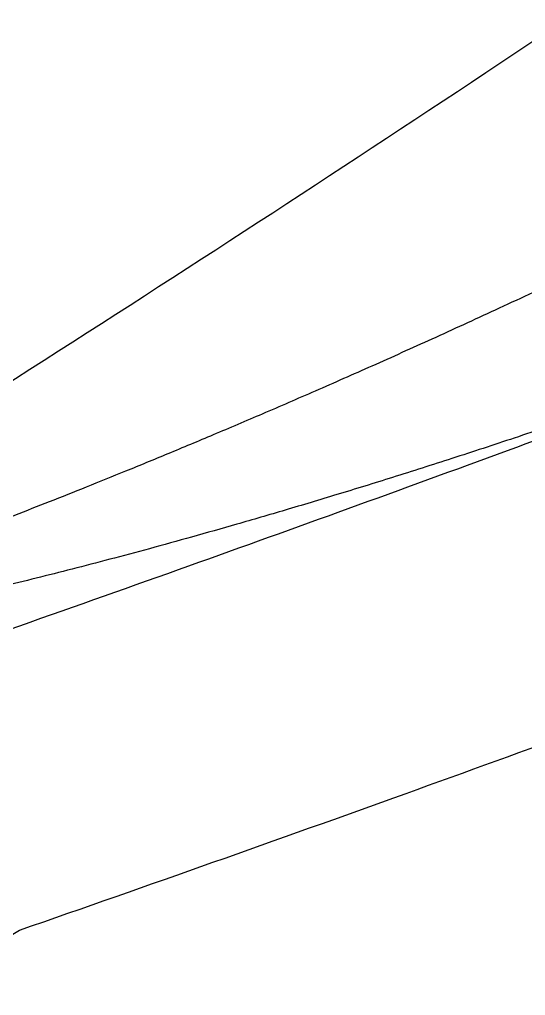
# Model space of a CAD drawing. Header units: millimetres. Extents: x -2947 to 97, y -3022 to 322.
# Drawn here: x -1297.62 to -1288.48, y -2012.95 to -1995.31 of the extents above; entities that cross this region are included whole.
import ezdxf

# ---------------------------------------------------------------- set-up
doc = ezdxf.new("R2010")
doc.units = ezdxf.units.MM
doc.layers.get('0').update_dxf_attribs({"linetype": 'CONTINUOUS'})

msp = doc.modelspace()

# ---------------------------------------------------------------- linework, layer by layer
at = {"color": 7}
msp.add_arc((-1617.345797382641, -1502.228785878318), 601.5411145095, 301.8952098948967, 302.1073643306964, dxfattribs=at)
msp.add_ellipse((-1848.898172636541, -1896.327698628418), major_axis=(703.1118541605999, -6.3323185605), ratio=0.2788698443, start_param=-0.6807420929000001, end_param=-0.5510308522, dxfattribs=at)
for points, start_tangent, end_tangent in [([(-1305.235973645041, -2006.527190234118), (-1288.686918993741, -1995.928016370218), (-1272.801866423441, -1984.936034961018), (-1257.100670614841, -1973.122016408118), (-1245.480434171341, -1963.640795729118)], (0.8510359088527024, 0.525107495512352), (0.763113408470115, 0.6462645942747623)), ([(-1297.622209179341, -2011.766360147018), (-1290.637780880141, -2009.294724510018), (-1284.124056014741, -2006.910804570318), (-1278.043293718341, -2004.612272773918), (-1272.382576492641, -2002.405120132718), (-1267.140417478341, -2000.299641213118), (-1262.244623599441, -1998.276631366618), (-1257.384720221741, -1996.211088777818), (-1252.220004462441, -1993.949406467018)], (0.9444850016347339, 0.3285545338098935), (0.9136771216482654, 0.4064407919691878)), ([(-1300.681997137041, -2007.333925866718), (-1294.561309755241, -2005.181574706518), (-1288.806136799341, -2003.096613710818), (-1283.387089359841, -2001.076323091318), (-1278.292203546741, -1999.123582103218), (-1273.521104521041, -1997.245557997818), (-1269.059265632341, -1995.443748778518)], (0.9449139665470171, 0.3273187984586015), (0.9255994524081896, 0.3785044962766748)), ([(-1286.501263896941, -1999.364202059918), (-1287.810610135541, -1999.990596728218), (-1289.028759747841, -2000.560711386318), (-1290.171187148841, -2001.084527718118), (-1291.253747822741, -2001.571270679518), (-1292.280505152741, -2002.024243555818), (-1293.235941985741, -2002.438064172018), (-1294.121782068841, -2002.814974952418), (-1294.943584865941, -2003.158643501518), (-1295.707186387641, -2003.472608460518), (-1296.418809094241, -2003.760345072918), (-1297.085024197541, -2004.025260746818), (-1297.712825950741, -2004.270728995618), (-1298.309976507641, -2004.500216532118), (-1298.884057671441, -2004.716903802018), (-1299.437021348041, -2004.921683035918), (-1299.962344831541, -2005.112330088118), (-1300.452287851041, -2005.286381685518), (-1300.897690842141, -2005.441135312018), (-1301.291518866141, -2005.574910985918), (-1301.641596153341, -2005.691147536118), (-1301.965838340141, -2005.796303908318), (-1302.282137487341, -2005.896291566018), (-1302.603024360341, -2005.994772380218), (-1302.927726352641, -2006.090940299118), (-1303.256070951841, -2006.183999257618), (-1303.592987606141, -2006.274184727318), (-1303.945065794141, -2006.361161139318), (-1304.320469654141, -2006.442742759518)], (-0.90015154687181, -0.4355768504687638), (-0.980890192987283, -0.1945621476581984)), ([(-1284.909207927641, -2001.548250273718), (-1286.246492305641, -2002.033115973818), (-1287.499060027641, -2002.471644666318), (-1288.681024832941, -2002.872087077518), (-1289.807534243341, -2003.241910690218), (-1290.881889810641, -2003.583944593318), (-1291.886931970041, -2003.894456746818), (-1292.823514598141, -2004.175486814918), (-1293.696674388641, -2004.430092226818), (-1294.511897441141, -2004.661176142618), (-1295.275225769441, -2004.871538913418), (-1295.993213871841, -2005.063875668618), (-1296.673010991341, -2005.240800087618), (-1297.322746608941, -2005.404931485818), (-1297.950518165841, -2005.558616772318), (-1298.558395161541, -2005.702527408618), (-1299.139110013641, -2005.835153665318), (-1299.683874611241, -2005.954892990718), (-1300.182088707141, -2006.060077949118), (-1300.625266939341, -2006.149846306618), (-1301.021560476741, -2006.226801287818), (-1301.390821950841, -2006.295417075618), (-1301.753354486541, -2006.359591547518), (-1302.123817449441, -2006.421544843718), (-1302.501868877041, -2006.480518138718), (-1302.888028450841, -2006.535679344418), (-1303.289205713641, -2006.586612791418), (-1303.715287174941, -2006.632054573718), (-1304.180324174441, -2006.668587887618)], (-0.9380982501882473, -0.3463692725888781), (-0.9980966612049872, -0.06166891349340438)), ([(-1303.615941766141, -2024.166915473118), (-1296.499469692941, -2021.746502165018), (-1289.528199102241, -2019.293160274218), (-1282.703917434341, -2016.807529104518), (-1276.028357172841, -2014.290248546818), (-1269.503200189041, -2011.741959521018), (-1263.130034609441, -2009.163285081718), (-1256.910405938841, -2006.554847715018), (-1250.845838290741, -2003.917277595818)], (0.9483827850539985, 0.3171278811666066), (0.914307264200472, 0.40502126688638)), ([(-1251.118080627041, -2004.320940526218), (-1257.185596876241, -2006.959744404018), (-1263.408621789441, -2009.569465541218), (-1269.785556786141, -2012.149433420118), (-1276.314773338741, -2014.698986982218), (-1282.994667480041, -2017.217494606418), (-1289.823843979141, -2019.704416800118), (-1296.800960644041, -2022.159237349318), (-1303.924666062441, -2024.581438712018)], (-0.9143073842407856, -0.4050209959036349), (-0.9484113362678451, -0.3170424849111558))]:
    msp.add_spline(points, degree=3, dxfattribs=dict(at, start_tangent=start_tangent, end_tangent=end_tangent))

doc.saveas('drawing.dxf')
